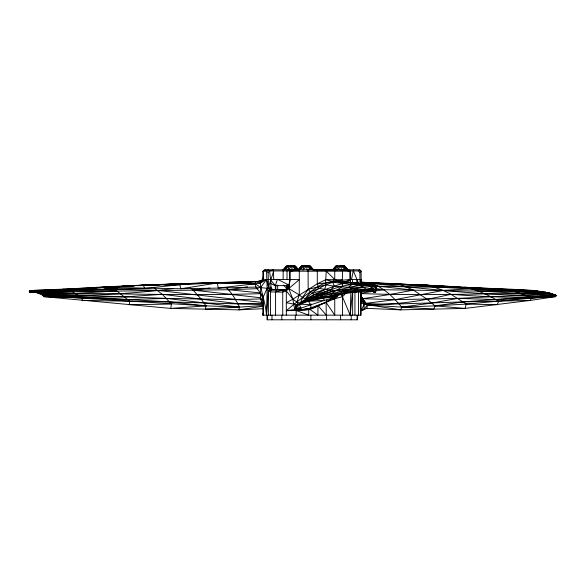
<?xml version="1.0" encoding="UTF-8"?>
<svg xmlns="http://www.w3.org/2000/svg" width="586" height="586" viewBox="0 0 586 586"><rect width="100%" height="100%" fill="white"/><g stroke="black" fill="none" stroke-linecap="round" stroke-linejoin="round"><path stroke-width="0.88" d="M361.115 283.998L361.13 271.208L359.731 269.816L264.689 269.816L262.909 271.208L262.909 279.456L261.905 280.445M346.099 293.125L342.451 296.743L334.752 298.765L317.964 305.518L317.898 315.151L309.496 309.064M263.414 276.16L262.909 279.456L260.008 281.134C261.246 292.626 265.619 303.533 266.535 315.151L267.143 288.305L266.535 271.208L265.15 269.816L263.37 271.208L263.37 279.712L260.213 283.206L218.256 288.092L180.884 288.759L104.323 287.338L29.659 292.26L29.3 291.645L29.747 290.546L73.792 288.686M342.502 294.194L342.451 315.151M332.899 297.607L326.102 302.376L308.8 308.551L308.646 315.151L296.172 310.477L294.758 309.496L286.32 310.697C296.435 302.076 306.939 293.938 318.008 286.569C327.618 280.577 339.287 280.731 350.113 279.456L350.457 282.994M342.37 282.335L342.451 271.208L341.865 269.816L350.113 271.208L350.281 282.877M339.961 293.637L342.451 296.743L350.194 315.151L350.868 291.879M374.058 286.049L377.633 286.239C429.985 287.44 482.322 287.081 534.608 290.546L549.441 292.824L556.7 295.542L555.345 296.67L530.293 300.428L465.057 308.419L400.751 309.862L364.287 304.244L361.049 302.669L361.013 291.205M361.584 310.514L363.869 309.496L364.287 304.244L360.734 299.182L361.013 291.747M342.451 279.712L325.831 279.669L317.29 283.829L292.824 299.182L286.32 302.669L298.01 304.925C305.453 297.585 315.422 294.524 324.593 289.74L326.065 284.811L325.523 282.745L326.263 271.208L325.135 269.816M266.535 315.151L268.373 290.744L271.003 287.147L270.615 279.456L269.597 270.944L268.036 269.816L266.535 271.208L262.909 271.208M349.886 279.507L351.468 279.507L353.505 269.816M350.194 315.151L352.472 292.553M263.495 305.833L260.352 298.765L260.733 287.411L266.535 279.456L290.041 279.507M367.363 284.774L373.619 285.155L376.3 287.338L376.168 290.151L375.26 292.26L373.875 290.964L373.472 292.612L375.26 292.26L375.421 287.177L372.623 285.338L353.57 282.708L332.416 281.434L325.831 279.669M337.089 295.227L334.752 298.765L331.551 298.765C320.483 304.969 307.884 313.298 294.758 309.496L292.824 299.182L288.752 288.546L289.667 279.456L289.667 272.344L290.085 271.208L299.292 269.816L299.248 294.875L296.941 302.032L298.01 304.925C320.791 293.396 350.399 277.229 376.3 287.338L372.623 285.338L367.341 284.833M263.37 315.151L263.37 296.743L255.84 287.074L255.188 283.822L255.452 281.749C259.32 281.58 262.675 279.537 266.535 279.456L268.513 287.147L269.392 288.957L271.421 290.151L285.038 290.151M298.845 308.331L297.285 309.862L295.681 307.123L295.842 305.87L300.567 303.021L323.662 294.297L335.968 290.385L359.225 285.279L373.619 285.155M260.902 281.434L219.171 282.54L217.369 282.987L218.256 288.092L255.84 287.074L267.143 288.305L268.373 290.744L270.446 291.938L282.73 292.114L286.32 290.92L288.752 288.546L290.085 279.456L290.085 271.208L350.113 271.208L350.113 279.456L347 282.767M297.527 308.214L297.285 309.862L297.681 309.13C310.873 304.918 323.999 300.098 337.507 296.67L336.862 295.542C324.344 297.871 310.543 298.355 299.168 304.193M361.049 291.821L361.049 315.151L262.909 315.151L263.422 311.745M360.471 283.727L361.13 279.456L351.468 279.507M360.734 299.182L363.291 302.032L367.422 304.925L401.74 307.123L434.98 305.87L463.108 301.9L529.187 296.977L556.7 295.542L531.363 298.164L530.293 300.428L463.108 301.9L367.422 304.925L363.869 309.496L360.339 310.477L361.049 310.697L366.858 308.331L367.422 304.925L360.493 296.069M154.323 288.202L162.256 294.297L171.464 304.075L170.702 308.419L44.023 296.67L41.848 294.663L35.028 292.062M286.32 315.151L286.32 290.92L286.92 288.957L288.737 287.147L290.085 279.456L299.248 279.669L288.752 288.546L275.574 291.938L275.574 315.151M555.345 296.67L531.363 298.164L466.258 304.075L465.057 308.419L434.98 305.87L427.069 299.234L413.46 290.114L399.886 284.452L394.971 283.683L360.851 282.218M288.737 287.147L289.22 285.441M275.354 289.44L275.354 285.624L277.449 279.229L289.308 285.228M270.446 315.151L270.446 291.938L271.831 288.957L271.003 287.147L268.513 287.147L267.143 288.305L263.37 296.743L262.909 298.765L262.909 315.151M285.88 289.55L283.412 290.151L282.73 292.114L282.73 315.151M273.735 270.944L268.513 287.147L268.102 272.344L269.597 270.944L273.347 269.816L273.735 279.507M290.319 270.944L290.737 269.816L289.667 272.344M286.298 266.22L284.606 270.183L287.272 266.22L294.428 266.22L290.121 266.22L291.579 266.234L295.981 269.494L298.413 269.868L295.395 266.22L286.298 266.22L283.441 269.538L286.547 266.22L290.451 266.205L286.298 266.22L295.395 266.22L298.823 270.036M298.457 269.538L301.519 266.22L303.475 266.205L301.277 266.22L299.578 270.183L302.244 266.22L309.401 266.22L301.277 266.22L298.421 269.538M275.574 291.938L276.431 290.151M361.049 310.697L364.287 304.244L360.705 296.465M298.809 269.523L287.594 269.816L287.015 270.944L287.015 279.507M333.961 270.183L336.628 266.22L343.784 266.22L335.661 266.22L332.804 269.538L335.91 266.22L337.858 266.205L335.661 266.22L344.758 266.22L348.187 270.036M296.15 307.54L294.758 309.496L297.212 308.8M283.28 270.117L286.005 266.872M298.252 270.117L301.519 266.22M332.636 270.117L335.91 266.22M292.172 270.102L291.572 266.22L288.004 270.146L289.198 266.22L285.257 269.619M307.145 270.102L306.544 266.22L305.101 266.22L310.375 266.22L313.393 269.868L310.961 269.494L306.544 266.22L302.984 270.146L304.178 266.22L300.237 269.619M341.535 270.102L340.927 266.22L339.477 266.234L344.758 266.22L347.776 269.868L345.344 269.494L340.927 266.22L337.368 270.146L338.562 266.22L334.621 269.619M349.102 270.944L358.529 270.944L359.731 269.816M359.943 283.727L359.929 272.344L361.13 271.208L359.269 270.161M375.26 292.26L372.528 290.546C354.691 293.132 336.518 291.03 318.857 288.429L317.29 283.829L332.518 282.247L375.421 287.177L376.168 290.151L367.649 284.979L338.173 281.134C325.67 283.111 314.726 290.466 305.343 298.699L302.479 297.476L299.248 294.875L288.752 288.546M284.862 290.004L287.023 288.546L286.532 285.243M370.909 286.898L372.095 289.103L374.93 291.645L375.56 289.689L363.269 287.206L353.314 288.752L335.968 290.385L318.791 294.626L306.273 299.658L299.622 303.724L314.909 294.531L330.321 290.114L334.291 286.239C342.466 283.097 351.358 281.397 359.987 283.683L359.225 285.279L363.269 287.206L368.301 290.942C342.993 287.33 318.967 297.197 295.842 305.87L297.681 309.13L295.681 307.123M266.535 279.456L260.213 283.206L255.452 281.749C180.012 283.309 104.557 285.983 29.3 291.645L145.694 284.979L197.401 283.507M299.622 303.724L308.5 299.234L323.662 294.297L356.376 292.062M63.881 289.103L62.68 289.689L29.659 292.26L30.787 292.612L105.517 289.198L144.581 288.429L179.799 284.664L217.369 282.987L255.188 283.822L260.733 287.411M344.678 282.078L350.113 279.456M318.586 305.833L317.964 305.518L309.54 309.591L308.8 308.551L296.172 310.477L286.32 310.697M299.153 304.075L312.675 298.391L349.967 292.824L349.578 291.667L332.892 295.307L323.179 298.164L304.2 301.9L295.842 305.87L301.116 308.419L299.153 304.075L310.294 304.705L308.566 301.211L324.498 300.428L323.179 298.164L313.195 299.541L312.675 298.391L306.273 299.658L305.343 298.699L310.455 291.843L318.857 288.429M314.052 269.816L348.348 269.816M308.075 269.816L308.177 289.389L311.701 293.483L324.593 289.74L334.291 286.239L348.267 287.33L363.269 287.206M263.414 302.779L261.986 303.182L263.48 303.848M271.421 290.151L268.373 290.744L268.373 315.151M145.694 284.979L137.527 285.653M106.147 286.898L62.57 290.151L62.68 289.689L119.786 286.378M308.8 308.551L296.172 310.477L296.172 315.151M293.696 269.86L295.981 269.494L295.146 266.22L293.198 266.205L295.146 266.22L298.413 269.868M308.675 269.86L310.961 269.494L310.126 266.22L308.17 266.205L310.126 266.22L313.393 269.868M343.059 269.86L345.344 269.494L344.509 266.22L342.561 266.205L344.509 266.22L347.776 269.868M260.008 281.134L255.452 281.749L181.924 283.683L150.17 285.096M312.748 269.699L332.291 269.816M247.446 286.862L228.599 289.74L40.471 292.004M263.517 306.126L238.839 309.862L170.702 308.419L206.052 305.87L239.462 307.123L263.451 305.474M360.617 293.212L373.927 291.213M375.699 290.942L383.683 289.74L545.471 292.062M209.905 288.07L193.102 290.114L190.208 287.99M173.639 288.605C129.938 294.091 85.878 296.413 41.848 294.663L169.574 301.9L263.312 304.632M297.161 269.816L299.505 269.56M337.507 296.67L323.179 298.164L344.18 293.725L340.766 293.44L342.129 290.927L353.314 288.752L366.147 289.433L372.095 289.103L372.528 290.546L366.147 289.433L349.578 291.667L362.719 291.52L348.267 287.33L352.098 284.452L349.615 282.54L337.529 281.419L342.942 283.543L341.836 286.928L330.929 293.872L332.892 295.307L339.646 294.663L326.812 296.977L320.923 296.919L323.662 294.297L314.909 294.531L311.701 293.483M392.796 283.895L423.539 284.979L467.042 287.418M458.362 287.037L459.82 286.898L386.079 283.39M244.062 282.181L252.112 281.69M253.899 281.58L256.587 281.419M360.331 282.503L368.089 282.54C424.542 286.444 481.018 290.275 537.626 290.942L464.683 287.206C476.762 289.682 488.131 294.787 498.598 301.211L497.294 304.705L466.258 304.075L434.98 305.87L433.852 309.13L401.74 307.123C391.565 295 377.919 281.397 360.837 282.327M312.287 269.626L314.865 269.479M204.741 283.346L212.857 282.892M215.567 282.745L219.171 282.54M70.613 289.198L73.345 289.052M81.557 288.627L85.212 288.437M93.423 288.012L96.155 287.873M104.367 287.44L107.106 287.301L103.524 287.433M124.064 286.334L104.323 287.338L105.517 289.198L62.57 290.151L63.522 290.964L29.659 292.26M125.858 286.246L134.839 285.792M116.196 286.854L119.822 286.679M128.898 286.246L131.623 286.115M140.699 285.675L143.424 285.543M152.441 285.104L158.696 284.803M164.952 284.503L175.668 283.983M177.455 283.902L181.924 283.683M134.685 285.763L104.323 287.338L143.424 285.155L179.799 284.664L180.158 283.961L217.677 282.708L255.188 283.822M136.509 285.675L148.353 285.162M263.092 308.712L238.839 309.862L239.462 307.123C236.143 299.951 231.858 292.941 226.167 287.404M47.898 289.989L29.747 290.546L34.545 290.788M44.448 290.363L48.045 290.209M57.948 289.784L62.446 289.587M75.594 288.612L85.505 288.195M90.01 288.004L96.316 287.741M122.511 286.276L131.601 285.931M138.875 285.66L143.416 285.485M63.508 290.583L70.752 290.348M78.033 290.07L85.314 289.792M91.687 289.55L100.792 289.198M105.341 289.03L117.112 288.59M258.243 288.634L228.599 289.74L260.045 292.861M290.539 269.816L299.402 269.509L288.253 269.816L298.779 269.501M288.495 266.205L287.272 266.22M303.475 266.205L302.244 266.22M337.858 266.205L336.628 266.22M55.157 289.77L62.416 289.543M260.052 293.674C185.879 295.893 111.655 293.403 37.467 292.824L72.21 291.667L82.333 298.164L206.052 305.87L205.349 309.13L239.462 307.123L166.387 298.391L39.826 293.725L75.528 293.44L116.819 290.927L129.711 301.211L169.574 301.9L206.052 305.87L201.306 299.234L193.102 290.114L260.726 297.783M260.645 298.933L235.484 299.658L166.387 298.391L127.865 299.541L44.023 296.67M199.218 283.463L217.369 282.987L180.884 288.759L179.799 284.664L164.505 284.95M156.975 285.096L158.777 285.052M287.594 269.816L299.278 269.56L291.454 269.816L298.157 269.816M148.309 285.25L143.424 285.155L144.581 288.429M157.304 285.082L159.106 285.052M105.319 288.854L157.627 290.385L262.477 302.479M171.464 304.075L129.286 304.705L129.711 301.211L82.084 300.428L82.333 298.164L43.32 295.542L80.883 296.977L124.869 296.919L162.256 294.297L237.989 303.724L262.425 303.423M30.948 290.942L34.567 290.89M63.5 290.495L116.819 290.927L112.622 288.752M339.704 269.816L343.63 269.794M301.277 266.22L310.375 266.22L313.796 270.036M312.228 269.479L337.25 269.816M269.597 270.944L290.795 270.944M289.667 279.456L290.085 279.456M270.344 283.419L275.354 285.624L289.235 285.624M271.977 289.44L286.598 289.44M355.827 291.938L360.69 292.114L360.69 315.151M39.943 291.542L72.21 291.667L68.928 290.414M292.729 269.794L294.004 269.816M412.522 285.03L416.177 285.096M342.561 266.205L344.758 266.22L345.432 267.758M308.17 266.205L310.375 266.22L311.049 267.758M293.198 266.205L295.395 266.22L296.077 267.758M372.74 282.943L384.299 283.331M399.264 284.195L409.153 284.51M411.848 284.598L509.066 289.762M360.661 293.542C423.561 295.93 486.527 293.601 549.441 292.824L515.094 291.667L500.898 289.103M321.729 269.479L330.863 269.816L324.93 269.479M372.322 283.243L375.018 283.346M386.687 283.763L391.17 283.932L386.599 283.705M534.608 290.546L470.939 288.752L443.28 290.385L395.118 299.658L365.832 303.328L363.291 302.032L360.617 296.003M340.927 266.22L343.11 266.22L345.344 269.494M306.544 266.22L308.727 266.22L310.961 269.494M291.572 266.22L293.747 266.22L295.981 269.494M375.699 289.381L383.683 289.74L375.685 288.576M366.858 308.331L400.751 309.862L401.74 307.123L432.029 303.021L457.82 298.391L552.869 293.725L520.58 293.44L477.927 290.927L509.586 290.414L541.383 291.52L515.094 291.667L525.452 295.307L531.363 298.164L495.822 299.541L457.82 298.391L395.118 299.658L362.8 298.699L360.69 296.179M399.161 284.305L403.6 284.518M412.463 284.95L415.122 285.074M372.015 283.009L378.395 283.309M324.036 269.479L330.863 269.816M424.997 285.565L426.82 285.66M435.933 286.115L438.672 286.254M447.785 286.715L450.517 286.854M360.427 282.965L428.784 285.279L443.28 290.385L450.956 294.297L466.258 304.075M424.923 285.587L426.711 285.682M461.431 287.448L458.713 287.286L460.486 287.433M425.297 285.485L428.937 285.704M436.226 286.136L438.042 286.246M423.539 284.979L443.375 286.283M446.979 286.525L451.491 286.818M469.752 287.609L475.165 288.004M480.579 288.393L483.289 288.583M360.632 282.708C425.451 287.807 490.196 297.622 555.382 294.663C520.698 298.911 485.684 296.955 450.956 294.297C422.989 300.618 394.642 305.965 365.832 303.328L360.764 295.959M353.57 282.708L364.646 283.961L365.576 284.664M372.191 285.55L413.46 290.114L389.727 294.531L362.8 298.699L360.822 296.091M354.362 282.987L356.955 283.375M358.676 283.631L360.405 283.888M283.412 290.151L286.32 290.92L292.824 299.182L296.941 302.032L300.471 303.328L302.479 297.476L308.177 289.389L326.065 284.811L334.291 286.239L332.416 281.434L334.752 279.456L334.752 271.208L334.159 269.816M267.143 288.305L271.831 288.957L273.113 289.755M340.261 282.166L334.752 279.456L326.263 271.208M262.909 279.456L263.37 279.712M266.535 271.208L268.102 272.344M263.561 301.343L260.352 298.765L262.909 298.765L260.221 292.399M283.28 284.994L287.023 288.546M358.529 270.944L359.929 272.344M348.853 269.816L350.113 271.208M317.964 305.518L326.263 315.151L326.102 302.376L334.752 315.151L334.752 298.765M270.483 279.866L275.354 285.624M316.286 269.816L317.29 271.208L317.29 283.829M282.518 269.816L283.148 270.944L283.148 279.507M353.402 270.944L358.742 283.727M286.671 285.045L287.155 289.499M286.994 285.939L287.36 289.499M287.565 285.045L287.865 288.605M357.233 279.456L357.24 283.727M358.478 291.938L358.478 315.151M357.585 315.327L357.585 319.795L267.004 319.795L267.004 315.327M357.094 315.327L357.094 319.795M356.999 279.39L356.999 283.023M354.94 291.938L354.94 315.151M352.647 292.553L352.647 315.151M352.442 279.324L352.442 282.928M351.197 315.327L351.197 319.795M340.613 315.327L340.613 319.795M326.607 300.157L326.607 301.937M326.607 315.327L326.607 319.795M310.88 303.724L310.88 308.185M310.88 315.327L310.88 319.795M295.322 315.327L295.322 319.795M281.815 315.327L281.815 319.795M277.661 285.038L277.661 289.506M275.838 285.624L275.838 289.44M271.977 315.327L271.977 319.795M267.494 315.327L267.494 319.795M305.431 266.205L302.925 266.22L305.431 266.205"/></g></svg>
